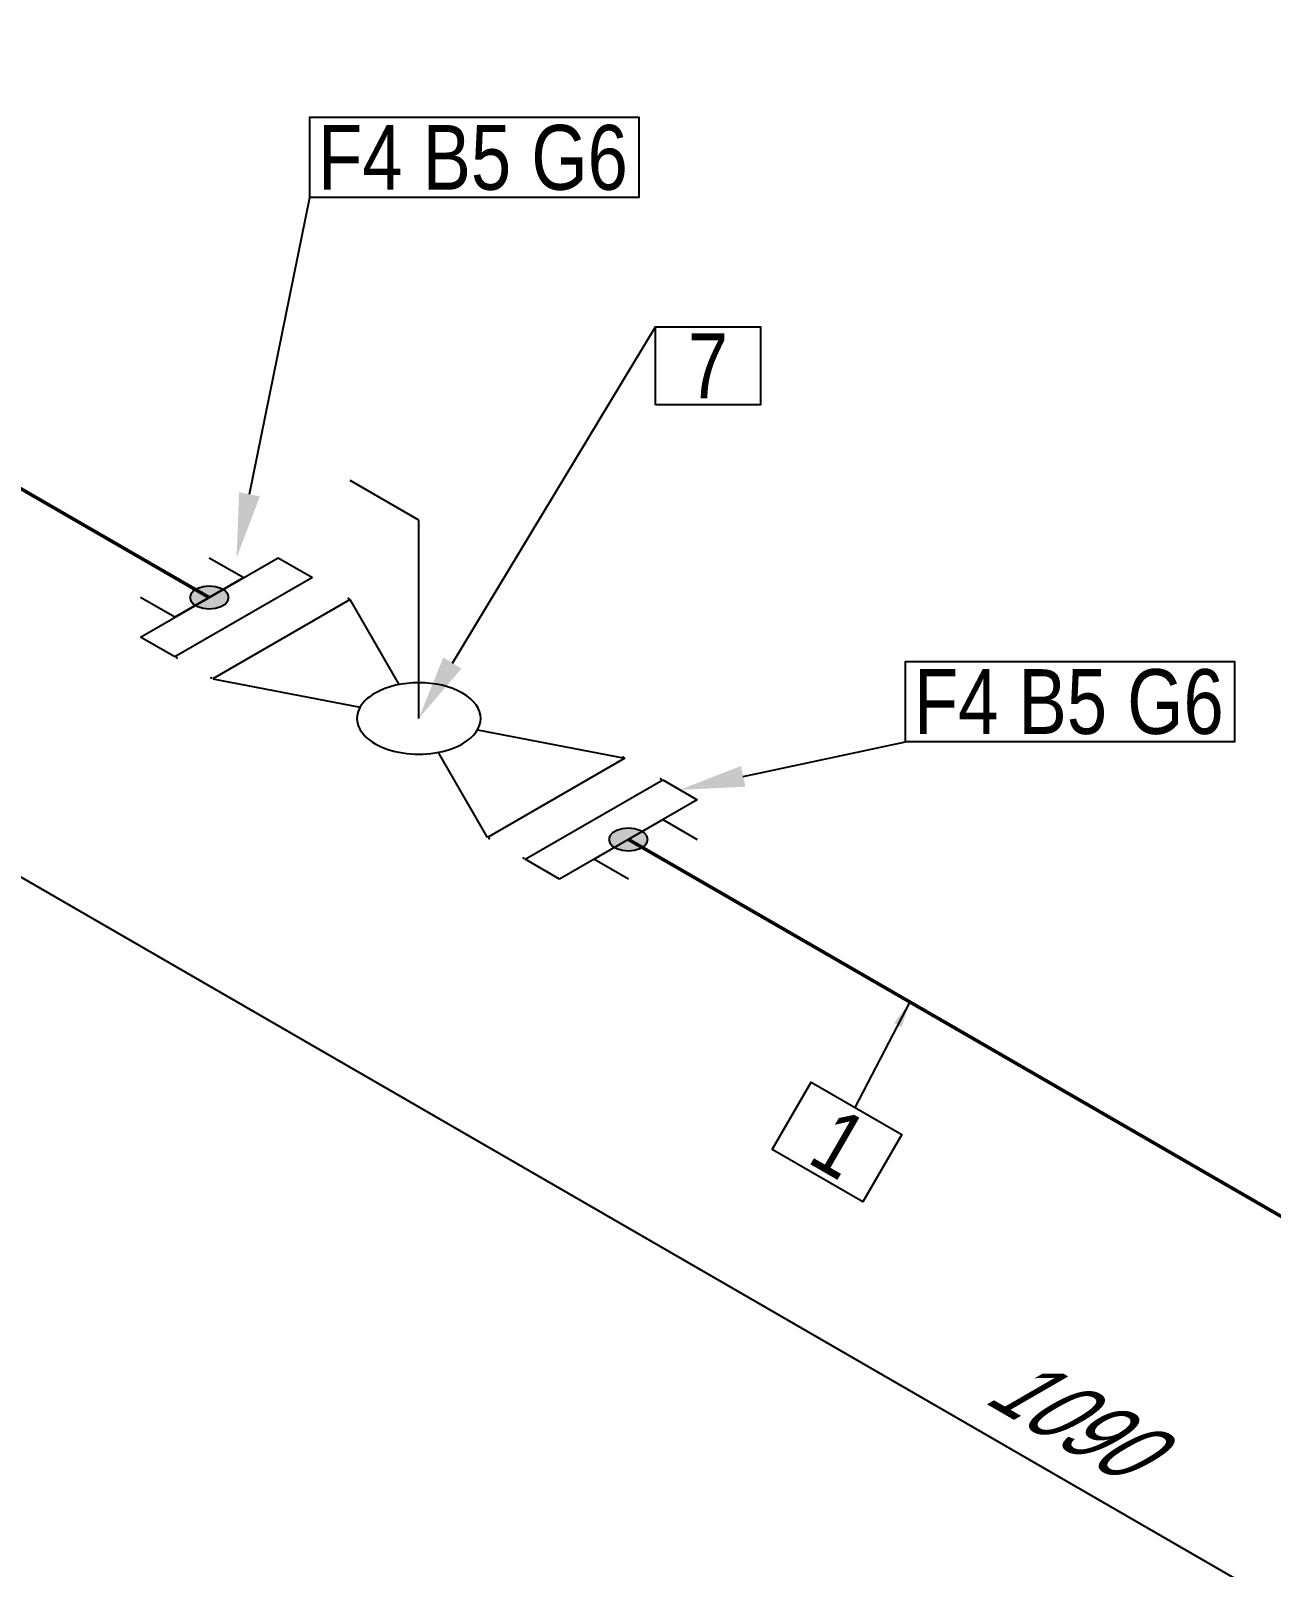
# Model space of a CAD drawing. Header units: millimetres. Extents: x 0 to 594, y 0 to 420.
# Drawn here: x 191.9 to 239.8, y 136.6 to 195.9 of the extents above; entities that cross this region are included whole.
import ezdxf
from ezdxf import colors
from ezdxf.entities.mleader import LeaderData, LeaderLine
from ezdxf.enums import TextEntityAlignment as Align
from ezdxf.math import Vec2, Vec3

# ---------------------------------------------------------------- set-up
doc = ezdxf.new("R2010")
doc.units = ezdxf.units.MM
doc.header["$LTSCALE"] = 0.25
for name, color, linetype in [('밸브', 4, 'Continuous'), ('용접', 1, 'Continuous'), ('주석', 7, 'Continuous'), ('치수', 1, 'Continuous')]:
    doc.layers.add(name, color=color, linetype=linetype)
doc.layers.add('파이프 작은 보어', color=30, linetype='Continuous', lineweight=50)
doc.styles.add('AdskIsoAnnotation', font='arial.ttf', dxfattribs={"width": 0.8, "height": 1})
doc.styles.add('AdskIsoMetric', font='arial.ttf', dxfattribs={"width": 0.8, "height": 2.5})
doc.styles.add('AdskIsoMetric30', font='arial.ttf', dxfattribs={"width": 0.8, "oblique": 30, "height": 2.5})
doc.styles.get("Standard").update_dxf_attribs({"font": 'arial.ttf'})
doc.dimstyles.new('AdskIsoMetric', dxfattribs={"dimtxt": 2.5, "dimasz": 2.5, "dimexe": 1, "dimexo": 2, "dimgap": 0.8, "dimtad": 1, "dimdec": 0, "dimrnd": 1, "dimzin": 0, "dimdsep": 46, "dimtxsty": 'AdskIsoMetric', "dimcen": 0, "dimclrt": 7, "dimadec": 0, "dimazin": 0, "dimtfac": 1, "dimtdec": 0, "dimtmove": 1, "dimatfit": 3, "dimfxl": 0, "dimfrac": 2, "dimtolj": 1, "dimtzin": 0, "dimarcsym": 0})

# ---------------------------------------------------------------- blocks, each defined once
blk = doc.blocks.new('플랜지-1-IsoLeft')
at = {"color": 0, "linetype": 'ByBlock', "lineweight": -2}
blk.add_wipeout([(-0.1326, -0.1276), (-0.221, -0.0765), (0.1326, 0.1276), (0.221, 0.0765)], dxfattribs=at)
at = {"color": 0, "linetype": 'ByBlock', "lineweight": -2, "extrusion": (0, 0.816497, 0.57735)}
for p, q in [((-0.221, -0.0765), (0.1326, 0.1276)), ((0.1326, 0.1276), (0.221, 0.0765)), ((0.221, 0.0765), (-0.1326, -0.1276)), ((-0.1326, -0.1276), (-0.221, -0.0765))]:
    blk.add_line(p, q, dxfattribs=at)
at = {"color": 0, "linetype": 'ByBlock', "lineweight": -2}
blk.add_wipeout([(-0.1326, -0.1276), (-0.221, -0.0765), (0.1326, 0.1276), (0.221, 0.0765)], dxfattribs=at)
at = {"color": 0, "linetype": 'ByBlock', "lineweight": -2, "extrusion": (0, 0.816497, 0.57735)}
for p, q in [((-0.221, -0.0765), (0.1326, 0.1276)), ((0.1326, 0.1276), (0.221, 0.0765)), ((0.221, 0.0765), (-0.1326, -0.1276)), ((-0.1326, -0.1276), (-0.221, -0.0765))]:
    blk.add_line(p, q, dxfattribs=at)
blk = doc.blocks.new('개스킷-1-IsoLeft')
at = {"color": 0, "linetype": 'ByBlock', "lineweight": -2}
for p in [(0.1238, 0.1326), (0.221, 0.0765), (-0.221, -0.0765), (-0.1326, -0.1276)]:
    blk.add_point(p, dxfattribs=at)
blk = doc.blocks.new('볼 밸브-1-IsoLeft')
at = {"color": 0, "linetype": 'ByBlock', "lineweight": -2, "extrusion": (0, 0.816497, 0.57735)}
for p, q in [((-0.5303, 0.1021), (-0.1768, 0.3062)), ((-0.1768, 0.3062), (-0.0503, 0.0872)), ((-0.1511, 0.0289), (-0.5303, 0.1021)), ((0.5303, -0.1021), (0.151, -0.0291)), ((0.1125, -0.065), (0.1125, -0.065)), ((0.0503, -0.0872), (0.1768, -0.3062)), ((0.1768, -0.3062), (0.5303, -0.1021))]:
    blk.add_line(p, q, dxfattribs=at)
at = {"linetype": 'ByBlock'}
for start_param, end_param in [(2.356194, 5.497787), (-0.785398, 2.356194)]:
    blk.add_ellipse((0, 0), major_axis=(-0.1592, 0), ratio=0.57735, start_param=start_param, end_param=end_param, dxfattribs=at)
blk = doc.blocks.new('Operator_Lever-2-IsoRight')
at = {"color": 0, "linetype": 'ByBlock', "lineweight": -2, "extrusion": (-0.707107, -0.408248, 0.57735)}
for p, q in [((0, 0), (0, -0.5103)), ((0, -0.5103), (0.1768, -0.6124))]:
    blk.add_line(p, q, dxfattribs=at)
blk = doc.blocks.new('*D27')
at = {"layer": 'Defpoints', "color": 0}
for p in [(160.895, 195.886), (147.904, 188.386), (324.377, 101.5)]:
    blk.add_point(p, dxfattribs=at)
at = {"layer": '치수', "color": 0, "lineweight": -2}
for p, q in [((158.895, 194.732), (146.904, 187.809)), ((309.222, 95.25), (150.069, 187.136)), ((322.377, 100.345), (310.387, 93.422))]:
    blk.add_line(p, q, dxfattribs=at)
at = {"layer": '치수', "color": 0}
for points in [[(150.278, 187.497), (149.861, 186.776), (147.904, 188.386)], [(309.43, 95.61), (309.014, 94.889), (311.387, 94)]]:
    blk.add_solid(points, dxfattribs=at)
at = {"layer": '치수', "color": 7, "insert": (231.912, 142.501), "char_height": 2.5, "attachment_point": 5, "rotation": 330, "style": 'AdskIsoMetric30'}
blk.add_mtext('\\A1;1090', dxfattribs=at)
blk = doc.blocks.new('SocketWeld-1-IsoLeft')
blk.add_hatch(color=256).paths.add_polyline_path([(-0.0294, -0.0234), (-0.0291, -0.0234), (-0.0288, -0.0235), (-0.0285, -0.0236), (-0.0283, -0.0237), (-0.028, -0.0238), (-0.0277, -0.0239), (-0.0274, -0.0239), (-0.0271, -0.024), (-0.0268, -0.0241), (-0.0265, -0.0242), (-0.0263, -0.0243), (-0.026, -0.0244), (-0.0257, -0.0244), (-0.0254, -0.0245), (-0.0251, -0.0246), (-0.0248, -0.0247), (-0.0246, -0.0248), (-0.0243, -0.0249), (-0.024, -0.0249), (-0.0237, -0.025), (-0.0234, -0.0251), (-0.0231, -0.0252), (-0.0228, -0.0253), (-0.0226, -0.0254), (-0.0223, -0.0254), (-0.022, -0.0255), (-0.0217, -0.0256), (-0.0214, -0.0257), (-0.0211, -0.0258), (-0.0209, -0.0259), (-0.0206, -0.0259), (-0.0203, -0.026), (-0.02, -0.0261), (-0.0197, -0.0262), (-0.0194, -0.0263), (-0.0191, -0.0264), (-0.0189, -0.0265), (-0.0186, -0.0265), (-0.0183, -0.0266), (-0.018, -0.0267), (-0.0177, -0.0268), (-0.0174, -0.0269), (-0.0172, -0.027), (-0.0169, -0.027), (-0.0166, -0.0271), (-0.0163, -0.0272), (-0.016, -0.0273), (-0.0157, -0.0274), (-0.0155, -0.0275), (-0.0155, -0.0275), (-0.0151, -0.0275), (-0.0148, -0.0275), (-0.0145, -0.0275), (-0.0142, -0.0276), (-0.0139, -0.0276), (-0.0136, -0.0276), (-0.0132, -0.0277), (-0.0129, -0.0277), (-0.0126, -0.0277), (-0.0123, -0.0277), (-0.012, -0.0278), (-0.0117, -0.0278), (-0.0114, -0.0278), (-0.011, -0.0279), (-0.0107, -0.0279), (-0.0104, -0.0279), (-0.0101, -0.0279), (-0.0098, -0.028), (-0.0095, -0.028), (-0.0091, -0.028), (-0.0088, -0.0281), (-0.0085, -0.0281), (-0.0082, -0.0281), (-0.0079, -0.0281), (-0.0076, -0.0282), (-0.0073, -0.0282), (-0.0069, -0.0282), (-0.0066, -0.0283), (-0.0063, -0.0283), (-0.006, -0.0283), (-0.0057, -0.0283), (-0.0054, -0.0284), (-0.005, -0.0284), (-0.0047, -0.0284), (-0.0044, -0.0285), (-0.0041, -0.0285), (-0.0038, -0.0285), (-0.0035, -0.0286), (-0.0032, -0.0286), (-0.0028, -0.0286), (-0.0025, -0.0286), (-0.0022, -0.0287), (-0.0019, -0.0287), (-0.0016, -0.0287), (-0.0013, -0.0288), (-0.0009, -0.0288), (-0.0006, -0.0288), (-0.0003, -0.0288), (0, -0.0289), (0, -0.0289), (0.0003, -0.0288), (0.0006, -0.0288), (0.0009, -0.0288), (0.0013, -0.0288), (0.0016, -0.0287), (0.0019, -0.0287), (0.0022, -0.0287), (0.0025, -0.0286), (0.0028, -0.0286), (0.0032, -0.0286), (0.0035, -0.0286), (0.0038, -0.0285), (0.0041, -0.0285), (0.0044, -0.0285), (0.0047, -0.0284), (0.005, -0.0284), (0.0054, -0.0284), (0.0057, -0.0283), (0.006, -0.0283), (0.0063, -0.0283), (0.0066, -0.0283), (0.0069, -0.0282), (0.0073, -0.0282), (0.0076, -0.0282), (0.0079, -0.0281), (0.0082, -0.0281), (0.0085, -0.0281), (0.0088, -0.0281), (0.0091, -0.028), (0.0095, -0.028), (0.0098, -0.028), (0.0101, -0.0279), (0.0104, -0.0279), (0.0107, -0.0279), (0.011, -0.0279), (0.0114, -0.0278), (0.0117, -0.0278), (0.012, -0.0278), (0.0123, -0.0277), (0.0126, -0.0277), (0.0129, -0.0277), (0.0132, -0.0277), (0.0136, -0.0276), (0.0139, -0.0276), (0.0142, -0.0276), (0.0145, -0.0275), (0.0148, -0.0275), (0.0151, -0.0275), (0.0155, -0.0275), (0.0155, -0.0275), (0.0157, -0.0274), (0.016, -0.0273), (0.0163, -0.0272), (0.0166, -0.0271), (0.0169, -0.027), (0.0172, -0.027), (0.0174, -0.0269), (0.0177, -0.0268), (0.018, -0.0267), (0.0183, -0.0266), (0.0186, -0.0265), (0.0189, -0.0265), (0.0191, -0.0264), (0.0194, -0.0263), (0.0197, -0.0262), (0.02, -0.0261), (0.0203, -0.026), (0.0206, -0.0259), (0.0209, -0.0259), (0.0211, -0.0258), (0.0214, -0.0257), (0.0217, -0.0256), (0.022, -0.0255), (0.0223, -0.0254), (0.0226, -0.0254), (0.0228, -0.0253), (0.0231, -0.0252), (0.0234, -0.0251), (0.0237, -0.025), (0.024, -0.0249), (0.0243, -0.0249), (0.0246, -0.0248), (0.0248, -0.0247), (0.0251, -0.0246), (0.0254, -0.0245), (0.0257, -0.0244), (0.026, -0.0244), (0.0263, -0.0243), (0.0265, -0.0242), (0.0268, -0.0241), (0.0271, -0.024), (0.0274, -0.0239), (0.0277, -0.0239), (0.028, -0.0238), (0.0283, -0.0237), (0.0285, -0.0236), (0.0288, -0.0235), (0.0291, -0.0234), (0.0294, -0.0234), (0.0294, -0.0234), (0.0296, -0.0232), (0.0298, -0.0231), (0.0301, -0.023), (0.0303, -0.0228), (0.0305, -0.0227), (0.0307, -0.0226), (0.031, -0.0224), (0.0312, -0.0223), (0.0314, -0.0222), (0.0316, -0.0221), (0.0319, -0.0219), (0.0321, -0.0218), (0.0323, -0.0217), (0.0325, -0.0215), (0.0328, -0.0214), (0.033, -0.0213), (0.0332, -0.0211), (0.0335, -0.021), (0.0337, -0.0209), (0.0339, -0.0207), (0.0341, -0.0206), (0.0344, -0.0205), (0.0346, -0.0204), (0.0348, -0.0202), (0.035, -0.0201), (0.0353, -0.02), (0.0355, -0.0198), (0.0357, -0.0197), (0.0359, -0.0196), (0.0362, -0.0194), (0.0364, -0.0193), (0.0366, -0.0192), (0.0368, -0.0191), (0.0371, -0.0189), (0.0373, -0.0188), (0.0375, -0.0187), (0.0377, -0.0185), (0.038, -0.0184), (0.0382, -0.0183), (0.0384, -0.0181), (0.0386, -0.018), (0.0389, -0.0179), (0.0391, -0.0177), (0.0393, -0.0176), (0.0395, -0.0175), (0.0398, -0.0174), (0.04, -0.0172), (0.0402, -0.0171), (0.0405, -0.017), (0.0405, -0.017), (0.0406, -0.0168), (0.0407, -0.0166), (0.0409, -0.0165), (0.041, -0.0163), (0.0412, -0.0161), (0.0413, -0.016), (0.0415, -0.0158), (0.0416, -0.0157), (0.0418, -0.0155), (0.0419, -0.0153), (0.042, -0.0152), (0.0422, -0.015), (0.0423, -0.0148), (0.0425, -0.0147), (0.0426, -0.0145), (0.0428, -0.0143), (0.0429, -0.0142), (0.0431, -0.014), (0.0432, -0.0138), (0.0433, -0.0137), (0.0435, -0.0135), (0.0436, -0.0134), (0.0438, -0.0132), (0.0439, -0.013), (0.0441, -0.0129), (0.0442, -0.0127), (0.0444, -0.0125), (0.0445, -0.0124), (0.0447, -0.0122), (0.0448, -0.012), (0.0449, -0.0119), (0.0451, -0.0117), (0.0452, -0.0115), (0.0454, -0.0114), (0.0455, -0.0112), (0.0457, -0.0111), (0.0458, -0.0109), (0.046, -0.0107), (0.0461, -0.0106), (0.0462, -0.0104), (0.0464, -0.0102), (0.0465, -0.0101), (0.0467, -0.0099), (0.0468, -0.0097), (0.047, -0.0096), (0.0471, -0.0094), (0.0473, -0.0092), (0.0474, -0.0091), (0.0476, -0.0089), (0.0476, -0.0089), (0.0476, -0.0087), (0.0477, -0.0086), (0.0477, -0.0084), (0.0478, -0.0082), (0.0478, -0.008), (0.0479, -0.0078), (0.0479, -0.0076), (0.048, -0.0075), (0.048, -0.0073), (0.0481, -0.0071), (0.0481, -0.0069), (0.0482, -0.0067), (0.0482, -0.0066), (0.0483, -0.0064), (0.0483, -0.0062), (0.0484, -0.006), (0.0484, -0.0058), (0.0485, -0.0056), (0.0485, -0.0055), (0.0486, -0.0053), (0.0486, -0.0051), (0.0487, -0.0049), (0.0487, -0.0047), (0.0488, -0.0046), (0.0488, -0.0044), (0.0489, -0.0042), (0.0489, -0.004), (0.049, -0.0038), (0.049, -0.0036), (0.0491, -0.0035), (0.0491, -0.0033), (0.0492, -0.0031), (0.0492, -0.0029), (0.0493, -0.0027), (0.0493, -0.0025), (0.0494, -0.0024), (0.0494, -0.0022), (0.0495, -0.002), (0.0495, -0.0018), (0.0496, -0.0016), (0.0496, -0.0015), (0.0497, -0.0013), (0.0497, -0.0011), (0.0498, -0.0009), (0.0498, -0.0007), (0.0499, -0.0005), (0.0499, -0.0004), (0.05, -0.0002), (0.05, 0), (0.05, 0), (0.05, 0.0002), (0.0499, 0.0004), (0.0499, 0.0005), (0.0498, 0.0007), (0.0498, 0.0009), (0.0497, 0.0011), (0.0497, 0.0013), (0.0496, 0.0015), (0.0496, 0.0016), (0.0495, 0.0018), (0.0495, 0.002), (0.0494, 0.0022), (0.0494, 0.0024), (0.0493, 0.0025), (0.0493, 0.0027), (0.0492, 0.0029), (0.0492, 0.0031), (0.0491, 0.0033), (0.0491, 0.0035), (0.049, 0.0036), (0.049, 0.0038), (0.0489, 0.004), (0.0489, 0.0042), (0.0488, 0.0044), (0.0488, 0.0046), (0.0487, 0.0047), (0.0487, 0.0049), (0.0486, 0.0051), (0.0486, 0.0053), (0.0485, 0.0055), (0.0485, 0.0056), (0.0484, 0.0058), (0.0484, 0.006), (0.0483, 0.0062), (0.0483, 0.0064), (0.0482, 0.0066), (0.0482, 0.0067), (0.0481, 0.0069), (0.0481, 0.0071), (0.048, 0.0073), (0.048, 0.0075), (0.0479, 0.0076), (0.0479, 0.0078), (0.0478, 0.008), (0.0478, 0.0082), (0.0477, 0.0084), (0.0477, 0.0086), (0.0476, 0.0087), (0.0476, 0.0089), (0.0476, 0.0089), (0.0474, 0.0091), (0.0473, 0.0092), (0.0471, 0.0094), (0.047, 0.0096), (0.0468, 0.0097), (0.0467, 0.0099), (0.0465, 0.0101), (0.0464, 0.0102), (0.0462, 0.0104), (0.0461, 0.0106), (0.046, 0.0107), (0.0458, 0.0109), (0.0457, 0.0111), (0.0455, 0.0112), (0.0454, 0.0114), (0.0452, 0.0115), (0.0451, 0.0117), (0.0449, 0.0119), (0.0448, 0.012), (0.0447, 0.0122), (0.0445, 0.0124), (0.0444, 0.0125), (0.0442, 0.0127), (0.0441, 0.0129), (0.0439, 0.013), (0.0438, 0.0132), (0.0436, 0.0134), (0.0435, 0.0135), (0.0433, 0.0137), (0.0432, 0.0138), (0.0431, 0.014), (0.0429, 0.0142), (0.0428, 0.0143), (0.0426, 0.0145), (0.0425, 0.0147), (0.0423, 0.0148), (0.0422, 0.015), (0.042, 0.0152), (0.0419, 0.0153), (0.0418, 0.0155), (0.0416, 0.0157), (0.0415, 0.0158), (0.0413, 0.016), (0.0412, 0.0161), (0.041, 0.0163), (0.0409, 0.0165), (0.0407, 0.0166), (0.0406, 0.0168), (0.0405, 0.017), (0.0405, 0.017), (0.0402, 0.0171), (0.04, 0.0172), (0.0398, 0.0174), (0.0395, 0.0175), (0.0393, 0.0176), (0.0391, 0.0177), (0.0389, 0.0179), (0.0386, 0.018), (0.0384, 0.0181), (0.0382, 0.0183), (0.038, 0.0184), (0.0377, 0.0185), (0.0375, 0.0187), (0.0373, 0.0188), (0.0371, 0.0189), (0.0368, 0.0191), (0.0366, 0.0192), (0.0364, 0.0193), (0.0362, 0.0194), (0.0359, 0.0196), (0.0357, 0.0197), (0.0355, 0.0198), (0.0353, 0.02), (0.035, 0.0201), (0.0348, 0.0202), (0.0346, 0.0204), (0.0344, 0.0205), (0.0341, 0.0206), (0.0339, 0.0207), (0.0337, 0.0209), (0.0335, 0.021), (0.0332, 0.0211), (0.033, 0.0213), (0.0328, 0.0214), (0.0325, 0.0215), (0.0323, 0.0217), (0.0321, 0.0218), (0.0319, 0.0219), (0.0316, 0.0221), (0.0314, 0.0222), (0.0312, 0.0223), (0.031, 0.0224), (0.0307, 0.0226), (0.0305, 0.0227), (0.0303, 0.0228), (0.0301, 0.023), (0.0298, 0.0231), (0.0296, 0.0232), (0.0294, 0.0234), (0.0294, 0.0234), (0.0291, 0.0234), (0.0288, 0.0235), (0.0285, 0.0236), (0.0283, 0.0237), (0.028, 0.0238), (0.0277, 0.0239), (0.0274, 0.0239), (0.0271, 0.024), (0.0268, 0.0241), (0.0265, 0.0242), (0.0263, 0.0243), (0.026, 0.0244), (0.0257, 0.0244), (0.0254, 0.0245), (0.0251, 0.0246), (0.0248, 0.0247), (0.0246, 0.0248), (0.0243, 0.0249), (0.024, 0.0249), (0.0237, 0.025), (0.0234, 0.0251), (0.0231, 0.0252), (0.0228, 0.0253), (0.0226, 0.0254), (0.0223, 0.0254), (0.022, 0.0255), (0.0217, 0.0256), (0.0214, 0.0257), (0.0211, 0.0258), (0.0209, 0.0259), (0.0206, 0.0259), (0.0203, 0.026), (0.02, 0.0261), (0.0197, 0.0262), (0.0194, 0.0263), (0.0191, 0.0264), (0.0189, 0.0265), (0.0186, 0.0265), (0.0183, 0.0266), (0.018, 0.0267), (0.0177, 0.0268), (0.0174, 0.0269), (0.0172, 0.027), (0.0169, 0.027), (0.0166, 0.0271), (0.0163, 0.0272), (0.016, 0.0273), (0.0157, 0.0274), (0.0155, 0.0275), (0.0155, 0.0275), (0.0151, 0.0275), (0.0148, 0.0275), (0.0145, 0.0275), (0.0142, 0.0276), (0.0139, 0.0276), (0.0136, 0.0276), (0.0132, 0.0277), (0.0129, 0.0277), (0.0126, 0.0277), (0.0123, 0.0277), (0.012, 0.0278), (0.0117, 0.0278), (0.0114, 0.0278), (0.011, 0.0279), (0.0107, 0.0279), (0.0104, 0.0279), (0.0101, 0.0279), (0.0098, 0.028), (0.0095, 0.028), (0.0091, 0.028), (0.0088, 0.0281), (0.0085, 0.0281), (0.0082, 0.0281), (0.0079, 0.0281), (0.0076, 0.0282), (0.0073, 0.0282), (0.0069, 0.0282), (0.0066, 0.0283), (0.0063, 0.0283), (0.006, 0.0283), (0.0057, 0.0283), (0.0054, 0.0284), (0.005, 0.0284), (0.0047, 0.0284), (0.0044, 0.0285), (0.0041, 0.0285), (0.0038, 0.0285), (0.0035, 0.0286), (0.0032, 0.0286), (0.0028, 0.0286), (0.0025, 0.0286), (0.0022, 0.0287), (0.0019, 0.0287), (0.0016, 0.0287), (0.0013, 0.0288), (0.0009, 0.0288), (0.0006, 0.0288), (0.0003, 0.0288), (0, 0.0289), (0, 0.0289), (-0.0003, 0.0288), (-0.0006, 0.0288), (-0.0009, 0.0288), (-0.0013, 0.0288), (-0.0016, 0.0287), (-0.0019, 0.0287), (-0.0022, 0.0287), (-0.0025, 0.0286), (-0.0028, 0.0286), (-0.0032, 0.0286), (-0.0035, 0.0286), (-0.0038, 0.0285), (-0.0041, 0.0285), (-0.0044, 0.0285), (-0.0047, 0.0284), (-0.005, 0.0284), (-0.0054, 0.0284), (-0.0057, 0.0283), (-0.006, 0.0283), (-0.0063, 0.0283), (-0.0066, 0.0283), (-0.0069, 0.0282), (-0.0073, 0.0282), (-0.0076, 0.0282), (-0.0079, 0.0281), (-0.0082, 0.0281), (-0.0085, 0.0281), (-0.0088, 0.0281), (-0.0091, 0.028), (-0.0095, 0.028), (-0.0098, 0.028), (-0.0101, 0.0279), (-0.0104, 0.0279), (-0.0107, 0.0279), (-0.011, 0.0279), (-0.0114, 0.0278), (-0.0117, 0.0278), (-0.012, 0.0278), (-0.0123, 0.0277), (-0.0126, 0.0277), (-0.0129, 0.0277), (-0.0132, 0.0277), (-0.0136, 0.0276), (-0.0139, 0.0276), (-0.0142, 0.0276), (-0.0145, 0.0275), (-0.0148, 0.0275), (-0.0151, 0.0275), (-0.0155, 0.0275), (-0.0155, 0.0275), (-0.0157, 0.0274), (-0.016, 0.0273), (-0.0163, 0.0272), (-0.0166, 0.0271), (-0.0169, 0.027), (-0.0172, 0.027), (-0.0174, 0.0269), (-0.0177, 0.0268), (-0.018, 0.0267), (-0.0183, 0.0266), (-0.0186, 0.0265), (-0.0189, 0.0265), (-0.0191, 0.0264), (-0.0194, 0.0263), (-0.0197, 0.0262), (-0.02, 0.0261), (-0.0203, 0.026), (-0.0206, 0.0259), (-0.0209, 0.0259), (-0.0211, 0.0258), (-0.0214, 0.0257), (-0.0217, 0.0256), (-0.022, 0.0255), (-0.0223, 0.0254), (-0.0226, 0.0254), (-0.0228, 0.0253), (-0.0231, 0.0252), (-0.0234, 0.0251), (-0.0237, 0.025), (-0.024, 0.0249), (-0.0243, 0.0249), (-0.0246, 0.0248), (-0.0248, 0.0247), (-0.0251, 0.0246), (-0.0254, 0.0245), (-0.0257, 0.0244), (-0.026, 0.0244), (-0.0263, 0.0243), (-0.0265, 0.0242), (-0.0268, 0.0241), (-0.0271, 0.024), (-0.0274, 0.0239), (-0.0277, 0.0239), (-0.028, 0.0238), (-0.0283, 0.0237), (-0.0285, 0.0236), (-0.0288, 0.0235), (-0.0291, 0.0234), (-0.0294, 0.0234), (-0.0294, 0.0234), (-0.0296, 0.0232), (-0.0298, 0.0231), (-0.0301, 0.023), (-0.0303, 0.0228), (-0.0305, 0.0227), (-0.0307, 0.0226), (-0.031, 0.0224), (-0.0312, 0.0223), (-0.0314, 0.0222), (-0.0316, 0.0221), (-0.0319, 0.0219), (-0.0321, 0.0218), (-0.0323, 0.0217), (-0.0325, 0.0215), (-0.0328, 0.0214), (-0.033, 0.0213), (-0.0332, 0.0211), (-0.0335, 0.021), (-0.0337, 0.0209), (-0.0339, 0.0207), (-0.0341, 0.0206), (-0.0344, 0.0205), (-0.0346, 0.0204), (-0.0348, 0.0202), (-0.035, 0.0201), (-0.0353, 0.02), (-0.0355, 0.0198), (-0.0357, 0.0197), (-0.0359, 0.0196), (-0.0362, 0.0194), (-0.0364, 0.0193), (-0.0366, 0.0192), (-0.0368, 0.0191), (-0.0371, 0.0189), (-0.0373, 0.0188), (-0.0375, 0.0187), (-0.0377, 0.0185), (-0.038, 0.0184), (-0.0382, 0.0183), (-0.0384, 0.0181), (-0.0386, 0.018), (-0.0389, 0.0179), (-0.0391, 0.0177), (-0.0393, 0.0176), (-0.0395, 0.0175), (-0.0398, 0.0174), (-0.04, 0.0172), (-0.0402, 0.0171), (-0.0405, 0.017), (-0.0405, 0.017), (-0.0406, 0.0168), (-0.0407, 0.0166), (-0.0409, 0.0165), (-0.041, 0.0163), (-0.0412, 0.0161), (-0.0413, 0.016), (-0.0415, 0.0158), (-0.0416, 0.0157), (-0.0418, 0.0155), (-0.0419, 0.0153), (-0.042, 0.0152), (-0.0422, 0.015), (-0.0423, 0.0148), (-0.0425, 0.0147), (-0.0426, 0.0145), (-0.0428, 0.0143), (-0.0429, 0.0142), (-0.0431, 0.014), (-0.0432, 0.0138), (-0.0433, 0.0137), (-0.0435, 0.0135), (-0.0436, 0.0134), (-0.0438, 0.0132), (-0.0439, 0.013), (-0.0441, 0.0129), (-0.0442, 0.0127), (-0.0444, 0.0125), (-0.0445, 0.0124), (-0.0447, 0.0122), (-0.0448, 0.012), (-0.0449, 0.0119), (-0.0451, 0.0117), (-0.0452, 0.0115), (-0.0454, 0.0114), (-0.0455, 0.0112), (-0.0457, 0.0111), (-0.0458, 0.0109), (-0.046, 0.0107), (-0.0461, 0.0106), (-0.0462, 0.0104), (-0.0464, 0.0102), (-0.0465, 0.0101), (-0.0467, 0.0099), (-0.0468, 0.0097), (-0.047, 0.0096), (-0.0471, 0.0094), (-0.0473, 0.0092), (-0.0474, 0.0091), (-0.0476, 0.0089), (-0.0476, 0.0089), (-0.0476, 0.0087), (-0.0477, 0.0086), (-0.0477, 0.0084), (-0.0478, 0.0082), (-0.0478, 0.008), (-0.0479, 0.0078), (-0.0479, 0.0076), (-0.048, 0.0075), (-0.048, 0.0073), (-0.0481, 0.0071), (-0.0481, 0.0069), (-0.0482, 0.0067), (-0.0482, 0.0066), (-0.0483, 0.0064), (-0.0483, 0.0062), (-0.0484, 0.006), (-0.0484, 0.0058), (-0.0485, 0.0056), (-0.0485, 0.0055), (-0.0486, 0.0053), (-0.0486, 0.0051), (-0.0487, 0.0049), (-0.0487, 0.0047), (-0.0488, 0.0046), (-0.0488, 0.0044), (-0.0489, 0.0042), (-0.0489, 0.004), (-0.049, 0.0038), (-0.049, 0.0036), (-0.0491, 0.0035), (-0.0491, 0.0033), (-0.0492, 0.0031), (-0.0492, 0.0029), (-0.0493, 0.0027), (-0.0493, 0.0025), (-0.0494, 0.0024), (-0.0494, 0.0022), (-0.0495, 0.002), (-0.0495, 0.0018), (-0.0496, 0.0016), (-0.0496, 0.0015), (-0.0497, 0.0013), (-0.0497, 0.0011), (-0.0498, 0.0009), (-0.0498, 0.0007), (-0.0499, 0.0005), (-0.0499, 0.0004), (-0.05, 0.0002), (-0.05, 0), (-0.05, 0), (-0.05, -0.0002), (-0.0499, -0.0004), (-0.0499, -0.0005), (-0.0498, -0.0007), (-0.0498, -0.0009), (-0.0497, -0.0011), (-0.0497, -0.0013), (-0.0496, -0.0015), (-0.0496, -0.0016), (-0.0495, -0.0018), (-0.0495, -0.002), (-0.0494, -0.0022), (-0.0494, -0.0024), (-0.0493, -0.0025), (-0.0493, -0.0027), (-0.0492, -0.0029), (-0.0492, -0.0031), (-0.0491, -0.0033), (-0.0491, -0.0035), (-0.049, -0.0036), (-0.049, -0.0038), (-0.0489, -0.004), (-0.0489, -0.0042), (-0.0488, -0.0044), (-0.0488, -0.0046), (-0.0487, -0.0047), (-0.0487, -0.0049), (-0.0486, -0.0051), (-0.0486, -0.0053), (-0.0485, -0.0055), (-0.0485, -0.0056), (-0.0484, -0.0058), (-0.0484, -0.006), (-0.0483, -0.0062), (-0.0483, -0.0064), (-0.0482, -0.0066), (-0.0482, -0.0067), (-0.0481, -0.0069), (-0.0481, -0.0071), (-0.048, -0.0073), (-0.048, -0.0075), (-0.0479, -0.0076), (-0.0479, -0.0078), (-0.0478, -0.008), (-0.0478, -0.0082), (-0.0477, -0.0084), (-0.0477, -0.0086), (-0.0476, -0.0087), (-0.0476, -0.0089), (-0.0476, -0.0089), (-0.0474, -0.0091), (-0.0473, -0.0092), (-0.0471, -0.0094), (-0.047, -0.0096), (-0.0468, -0.0097), (-0.0467, -0.0099), (-0.0465, -0.0101), (-0.0464, -0.0102), (-0.0462, -0.0104), (-0.0461, -0.0106), (-0.046, -0.0107), (-0.0458, -0.0109), (-0.0457, -0.0111), (-0.0455, -0.0112), (-0.0454, -0.0114), (-0.0452, -0.0115), (-0.0451, -0.0117), (-0.0449, -0.0119), (-0.0448, -0.012), (-0.0447, -0.0122), (-0.0445, -0.0124), (-0.0444, -0.0125), (-0.0442, -0.0127), (-0.0441, -0.0129), (-0.0439, -0.013), (-0.0438, -0.0132), (-0.0436, -0.0134), (-0.0435, -0.0135), (-0.0433, -0.0137), (-0.0432, -0.0138), (-0.0431, -0.014), (-0.0429, -0.0142), (-0.0428, -0.0143), (-0.0426, -0.0145), (-0.0425, -0.0147), (-0.0423, -0.0148), (-0.0422, -0.015), (-0.042, -0.0152), (-0.0419, -0.0153), (-0.0418, -0.0155), (-0.0416, -0.0157), (-0.0415, -0.0158), (-0.0413, -0.016), (-0.0412, -0.0161), (-0.041, -0.0163), (-0.0409, -0.0165), (-0.0407, -0.0166), (-0.0406, -0.0168), (-0.0405, -0.017), (-0.0405, -0.017), (-0.0402, -0.0171), (-0.04, -0.0172), (-0.0398, -0.0174), (-0.0395, -0.0175), (-0.0393, -0.0176), (-0.0391, -0.0177), (-0.0389, -0.0179), (-0.0386, -0.018), (-0.0384, -0.0181), (-0.0382, -0.0183), (-0.038, -0.0184), (-0.0377, -0.0185), (-0.0375, -0.0187), (-0.0373, -0.0188), (-0.0371, -0.0189), (-0.0368, -0.0191), (-0.0366, -0.0192), (-0.0364, -0.0193), (-0.0362, -0.0194), (-0.0359, -0.0196), (-0.0357, -0.0197), (-0.0355, -0.0198), (-0.0353, -0.02), (-0.035, -0.0201), (-0.0348, -0.0202), (-0.0346, -0.0204), (-0.0344, -0.0205), (-0.0341, -0.0206), (-0.0339, -0.0207), (-0.0337, -0.0209), (-0.0335, -0.021), (-0.0332, -0.0211), (-0.033, -0.0213), (-0.0328, -0.0214), (-0.0325, -0.0215), (-0.0323, -0.0217), (-0.0321, -0.0218), (-0.0319, -0.0219), (-0.0316, -0.0221), (-0.0314, -0.0222), (-0.0312, -0.0223), (-0.031, -0.0224), (-0.0307, -0.0226), (-0.0305, -0.0227), (-0.0303, -0.0228), (-0.0301, -0.023), (-0.0298, -0.0231), (-0.0296, -0.0232)], flags=0)
at = {"color": 0, "linetype": 'ByBlock', "lineweight": -2, "extrusion": (0, 0.816497, 0.57735)}
for p, q in [((0, 0.1021), (0.0884, 0.051)), ((0.0884, 0.051), (-0.0884, -0.051)), ((-0.0476, 0.0089), (-0.05, 0)), ((-0.05, 0), (-0.0476, -0.0089)), ((-0.0405, 0.017), (-0.0476, 0.0089)), ((-0.0294, 0.0234), (-0.0405, 0.017)), ((-0.0155, 0.0275), (-0.0294, 0.0234)), ((0, 0.0289), (-0.0155, 0.0275)), ((0.0155, 0.0275), (0, 0.0289)), ((0.0294, 0.0234), (0.0155, 0.0275)), ((0.0405, 0.017), (0.0294, 0.0234)), ((0.0476, 0.0089), (0.0405, 0.017)), ((0.05, 0), (0.0476, 0.0089)), ((0.0476, -0.0089), (0.05, 0)), ((-0.0884, -0.051), (-0.1768, 0)), ((-0.0476, -0.0089), (-0.0405, -0.017)), ((-0.0405, -0.017), (-0.0294, -0.0234)), ((-0.0294, -0.0234), (-0.0155, -0.0275)), ((-0.0155, -0.0275), (0, -0.0289)), ((0, -0.0289), (0.0155, -0.0275)), ((0.0155, -0.0275), (0.0294, -0.0234)), ((0.0294, -0.0234), (0.0405, -0.017)), ((0.0405, -0.017), (0.0476, -0.0089))]:
    blk.add_line(p, q, dxfattribs=at)
blk = doc.blocks.new('AnnoRect')
at = {"color": 0, "linetype": 'ByBlock', "lineweight": -2}
blk.add_wipeout([(-0.8095, -0.6), (-0.8095, 0.6), (0.8095, 0.6), (0.8095, -0.6)], dxfattribs=at)
blk.add_lwpolyline([(-0.8095, -0.6), (-0.8095, 0.6), (0.8095, 0.6), (0.8095, -0.6)], close=True, dxfattribs=at)
at = {"color": 0, "linetype": 'ByBlock', "lineweight": -2, "style": 'AdskIsoAnnotation', "width": 0.8}
blk.add_attdef('XX', text='', height=1, dxfattribs=at).set_placement((0, 0), align=Align.MIDDLE_CENTER)

msp = doc.modelspace()

# ---------------------------------------------------------------- block references
at = {"layer": '밸브', "xscale": 15, "yscale": 15, "zscale": 15}
for name, p, rotation in [('Operator_Lever-2-IsoRight', (206.86, 169.348), 180.000000000006), ('플랜지-1-IsoLeft', (214.284, 165.062), 180)]:
    msp.add_blockref(name, p, dxfattribs=dict(at, rotation=rotation))
msp.add_blockref('개스킷-1-IsoLeft', (200.829, 172.83), dxfattribs=at)

# ---------------------------------------------------------------- leaders
at = {"layer": '주석'}
ml = msp.add_multileader_mtext('Standard', dxfattribs=at)
ml.set_content('')
ml.set_leader_properties()
ml.build(insert=Vec2(0, 0))
ml.multileader.update_dxf_attribs({"dogleg_length": 0, "arrow_head_size": 2.5})
ctx = ml.context
ctx.base_point, ctx.arrow_head_size = Vec3(216, 184.456), 2.5
notes = []
notes.append((ctx, [(0, (1, 1, 0), (216, 184.456), (-1, 0), 0, [(0, [(206.86, 169.348)], 0, [])])]))
ctx.mtext, ml.multileader.dxf.content_type = None, 0
ml = msp.add_multileader_mtext('Standard', dxfattribs=at)
ml.set_content('')
ml.set_leader_properties()
ml.build(insert=Vec2(0, 0))
ml.multileader.update_dxf_attribs({"dogleg_length": 0, "arrow_head_size": 0})
ctx = ml.context
ctx.base_point, ctx.arrow_head_size = Vec3(223.693, 154.332), 0
notes.append((ctx, [(0, (1, 1, 0), (223.693, 154.332), (-1, 0), 0, [(0, [(225.812, 158.406)], 0, [])])]))
ctx.mtext, ml.multileader.dxf.content_type = None, 0
for ctx, leaders in notes:
    for number, flags, end, landing, length, lines in leaders:
        leader = LeaderData()
        leader.index, (leader.has_last_leader_line, leader.has_dogleg_vector, leader.attachment_direction) = number, flags
        leader.last_leader_point, leader.dogleg_vector, leader.dogleg_length = Vec3(end), Vec3(landing), length
        for number, points, colour, breaks in lines:
            line = LeaderLine()
            line.index, line.vertices, line.color, line.breaks = number, Vec3.list(points), colors.encode_raw_color(colour), breaks
            leader.lines.append(line)
        ctx.leaders.append(leader)

# ---------------------------------------------------------------- next in the draw order: linework, layer by layer
at = {"layer": '파이프 작은 보어'}
msp.add_lwpolyline([(261.576, 137.758), (214.947, 164.679)], dxfattribs=at)

# ---------------------------------------------------------------- next in the draw order: block references
at = {"layer": '밸브', "xscale": 15, "yscale": 15, "zscale": 15}
for name, p, rotation in [('볼 밸브-1-IsoLeft', (206.86, 169.348), 180), ('개스킷-1-IsoLeft', (212.892, 165.866), 4.380514373938142e-11)]:
    msp.add_blockref(name, p, dxfattribs=dict(at, rotation=rotation))
at = {"layer": '용접', "xscale": 15, "yscale": 15, "zscale": 15, "rotation": 180.0000000000168}
msp.add_blockref('SocketWeld-1-IsoLeft', (214.947, 164.679), dxfattribs=at)

# ---------------------------------------------------------------- next in the draw order: leaders
at = {"layer": '주석'}
ml = msp.add_multileader_mtext('Standard', dxfattribs=at)
ml.set_content('')
ml.set_leader_properties()
ml.build(insert=Vec2(0, 0))
ml.multileader.update_dxf_attribs({"dogleg_length": 0, "arrow_head_size": 2.5})
ctx = ml.context
ctx.base_point, ctx.arrow_head_size = Vec3(225.65, 168.449), 2.5
notes = []
notes.append((ctx, [(0, (1, 1, 0), (225.65, 168.449), (-1, 0), 0, [(0, [(216.935, 166.593)], 0, [])])]))
ctx.mtext, ml.multileader.dxf.content_type = None, 0
for ctx, leaders in notes:
    for number, flags, end, landing, length, lines in leaders:
        leader = LeaderData()
        leader.index, (leader.has_last_leader_line, leader.has_dogleg_vector, leader.attachment_direction) = number, flags
        leader.last_leader_point, leader.dogleg_vector, leader.dogleg_length = Vec3(end), Vec3(landing), length
        for number, points, colour, breaks in lines:
            line = LeaderLine()
            line.index, line.vertices, line.color, line.breaks = number, Vec3.list(points), colors.encode_raw_color(colour), breaks
            leader.lines.append(line)
        ctx.leaders.append(leader)

# ---------------------------------------------------------------- next in the draw order: block references
at = {"layer": '밸브', "xscale": 15, "yscale": 15, "zscale": 15}
msp.add_blockref('플랜지-1-IsoLeft', (199.437, 173.634), dxfattribs=at)

# ---------------------------------------------------------------- next in the draw order: linework, layer by layer
at = {"layer": '파이프 작은 보어'}
msp.add_lwpolyline([(198.774, 174.016), (166.198, 192.825)], dxfattribs=at)

# ---------------------------------------------------------------- next in the draw order: block references
at = {"layer": '용접', "xscale": 15, "yscale": 15, "zscale": 15, "rotation": 1.680350774730443e-11}
msp.add_blockref('SocketWeld-1-IsoLeft', (198.774, 174.016), dxfattribs=at)

# ---------------------------------------------------------------- next in the draw order: dimensions: what is measured, and where the dimension line sits
at = {"layer": '치수'}
dim = msp.add_linear_dim(base=(147.904, 188.386), p1=(324.377, 101.5), p2=(160.895, 195.886), angle=150, text='1090', dimstyle='AdskIsoMetric', override={"dimtad": 0, "dimlfac": 5.774111, "dimtxsty": 'AdskIsoMetric30', "dimse1": 0, "dimse2": 0, "dimsd1": 0, "dimsd2": 0, "dimtmove": 1}, dxfattribs=at)
dim.commit()
dim.dimension.update_dxf_attribs({"geometry": '*D27', "text_midpoint": (231.912, 142.501), "dimtype": 160})

# ---------------------------------------------------------------- next in the draw order: leaders
at = {"layer": '주석'}
ml = msp.add_multileader_mtext('Standard', dxfattribs=at)
ml.set_content('')
ml.set_leader_properties()
ml.build(insert=Vec2(0, 0))
ml.multileader.update_dxf_attribs({"dogleg_length": 0, "arrow_head_size": 2.5})
ctx = ml.context
ctx.base_point, ctx.arrow_head_size = Vec3(202.65, 189.449), 2.5
notes = []
notes.append((ctx, [(0, (1, 1, 0), (202.65, 189.449), (-1, 0), 0, [(0, [(199.826, 175.547)], 0, [])])]))
ctx.mtext, ml.multileader.dxf.content_type = None, 0
for ctx, leaders in notes:
    for number, flags, end, landing, length, lines in leaders:
        leader = LeaderData()
        leader.index, (leader.has_last_leader_line, leader.has_dogleg_vector, leader.attachment_direction) = number, flags
        leader.last_leader_point, leader.dogleg_vector, leader.dogleg_length = Vec3(end), Vec3(landing), length
        for number, points, colour, breaks in lines:
            line = LeaderLine()
            line.index, line.vertices, line.color, line.breaks = number, Vec3.list(points), colors.encode_raw_color(colour), breaks
            leader.lines.append(line)
        ctx.leaders.append(leader)

# ---------------------------------------------------------------- next in the draw order: block references
ref = msp.add_blockref('AnnoRect', (209, 191), dxfattribs=dict(at, xscale=7.844095940959409, yscale=2.585266030013643, zscale=2.5))
ref.add_attrib('XX_001', 'F4 B5 G6', (202.971, 189.75), dxfattribs={"layer": '0', "color": 0, "linetype": 'ByBlock', "lineweight": -2, "height": 2.5, "style": 'AdskIsoAnnotation', "width": 0.8})
ref = msp.add_blockref('AnnoRect', (218.024, 182.956), dxfattribs=dict(at, xscale=2.5, yscale=2.5, zscale=2.5))
ref.add_attrib('XX_001', '7', (217.244, 181.706), dxfattribs={"layer": '0', "color": 0, "linetype": 'ByBlock', "lineweight": -2, "height": 2.5, "style": 'AdskIsoAnnotation', "width": 0.8})
ref = msp.add_blockref('AnnoRect', (232, 170), dxfattribs=dict(at, xscale=7.844095940959409, yscale=2.585266030013643, zscale=2.5))
ref.add_attrib('XX_001', 'F4 B5 G6', (225.971, 168.75), dxfattribs={"layer": '0', "color": 0, "linetype": 'ByBlock', "lineweight": -2, "height": 2.5, "style": 'AdskIsoAnnotation', "width": 0.8})
ref = msp.add_blockref('AnnoRect', (223, 153), dxfattribs=dict(at, xscale=2.500000000000001, yscale=2.500000000000001, zscale=2.500000000000001, rotation=330.0000000000043))
ref.add_attrib('XX_001', '1', (221.79, 152.249), dxfattribs={"layer": '0', "color": 0, "linetype": 'ByBlock', "lineweight": -2, "height": 2.5, "rotation": 330, "style": 'AdskIsoAnnotation', "width": 0.8})

doc.saveas('drawing.dxf')
